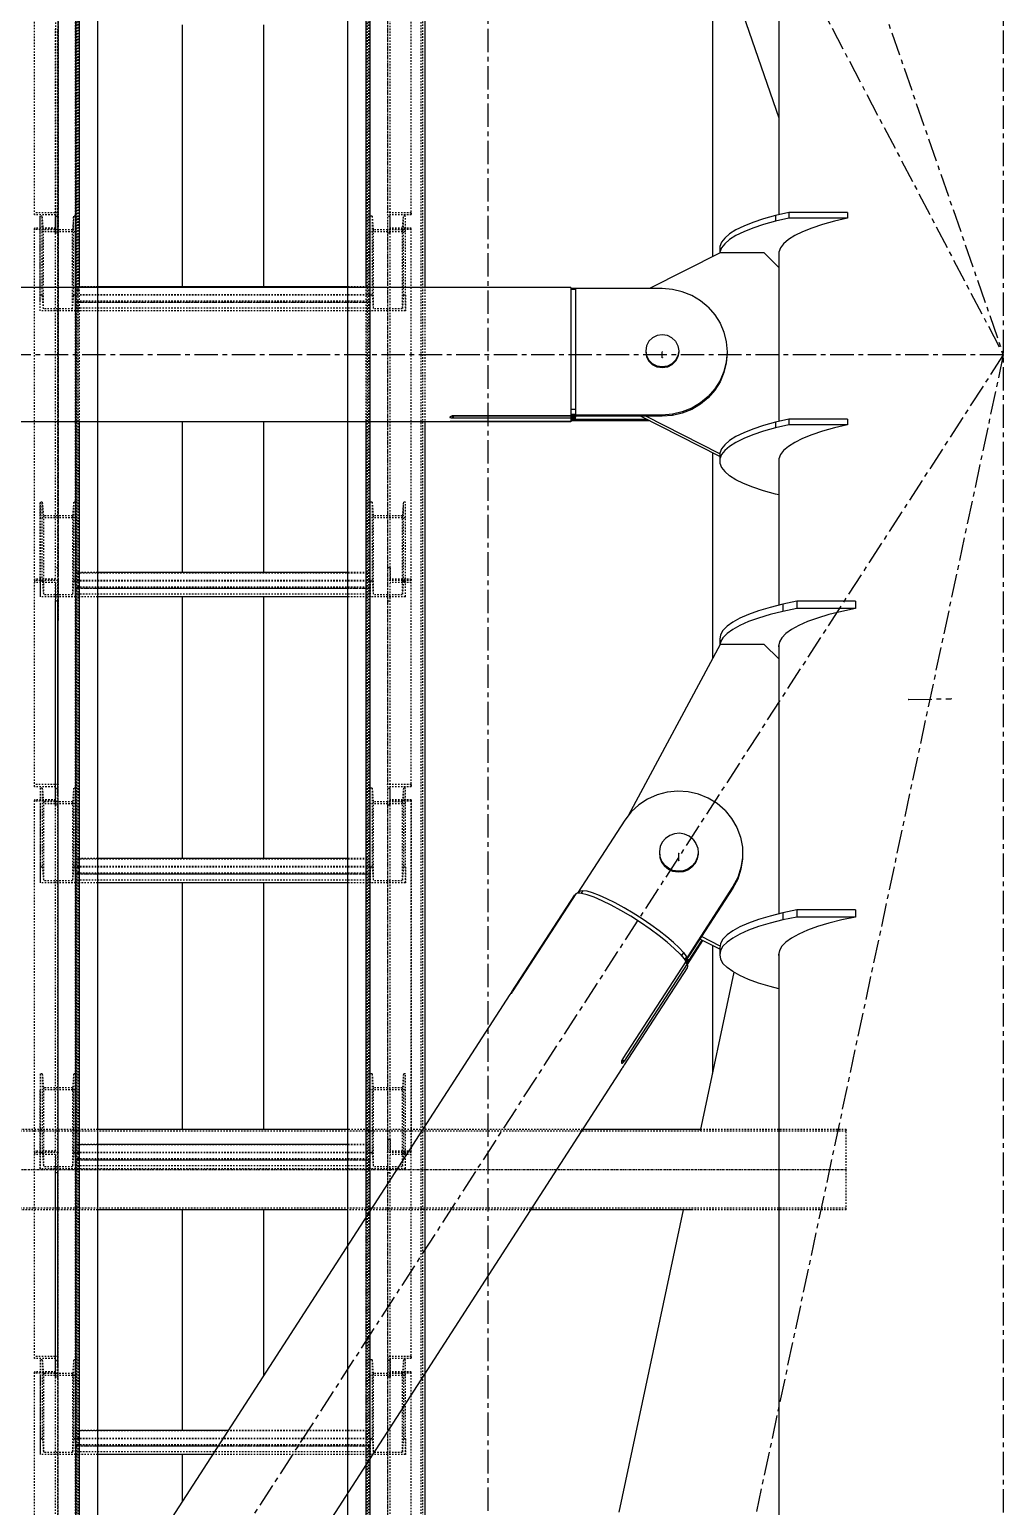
# Model space of a CAD drawing. Header units: millimetres. Extents: x 5143 to 30813, y 232 to 21408.
# Drawn here: x 12039 to 12370, y 18629 to 19131 of the extents above; entities that cross this region are included whole.
import ezdxf

# ---------------------------------------------------------------- set-up
doc = ezdxf.new("R2010")
doc.units = ezdxf.units.MM
doc.header["$LTSCALE"] = 0.25
for name, pattern in [('CENTER', [50.8, 31.75, -6.35, 6.35, -6.35]), ('XKITLINE00', [0]), ('XKITLINE02', [4, 2, -2]), ('XKITLINE03', [6, 3, -1, 1, -1])]:
    doc.linetypes.add(name, pattern=pattern)

msp = doc.modelspace()

# ---------------------------------------------------------------- linework, layer by layer
at = {"color": 8, "linetype": 'CENTER'}
for p, q in [((12195, 20197.81), (12195, 18543.85)), ((11840, 20030.97), (12370, 19020.27)), ((12195, 19525.62), (12370, 19020.27)), ((12370, 19282.77), (12370, 17654.86)), ((12370, 19020.27), (11840, 19020.28)), ((12370, 19020.27), (11840, 18200.27)), ((12370, 19020.27), (12195, 18200.27)), ((12254.2, 19019.27), (12254.2, 19021.28)), ((12337.79, 18903.23), (12352.31, 18903.51)), ((12259.8, 18848.55), (12259.8, 18851))]:
    msp.add_line(p, q, dxfattribs=at)
at = {"color": 1, "linetype": 'XKITLINE03'}
for p, q in [((12049.02, 19347.97), (12049.01, 17639.73)), ((12055.02, 19330.99), (12055.02, 17630.24)), ((12154.97, 17630.24), (12154.97, 19330.99)), ((12049.01, 19137.83), (12049.01, 19068.5)), ((12160.99, 19068.5), (12160.99, 19137.83)), ((12049.01, 19062.86), (12049.01, 18943.64)), ((12055.01, 19062.01), (12055.01, 19035.19)), ((12154.99, 19035.19), (12154.99, 19062.01)), ((12160.99, 18943.64), (12160.99, 19062.86)), ((12154.99, 19038.06), (12055.01, 19038.06)), ((12055.01, 18964.92), (12055.01, 18938.1)), ((12154.99, 18938.1), (12154.99, 18964.92)), ((12049.01, 18943.64), (12049.01, 18874.32)), ((12160.99, 18874.32), (12160.99, 18943.64)), ((12154.99, 18940.97), (12055.01, 18940.97)), ((12049.01, 18868.68), (12049.01, 18749.46)), ((12055.01, 18867.82), (12055.01, 18841.01)), ((12154.99, 18841.01), (12154.99, 18867.82)), ((12160.99, 18749.46), (12160.99, 18868.68)), ((12154.99, 18843.88), (12055.01, 18843.88)), ((12055.01, 18770.73), (12055.01, 18743.92)), ((12154.99, 18743.92), (12154.99, 18770.73)), ((12049.01, 18749.46), (12049.01, 18680.14)), ((12154.99, 18746.79), (12055.01, 18746.79)), ((12160.99, 18680.14), (12160.99, 18749.46)), ((11893.35, 18743.61), (12316.66, 18743.61)), ((12049.01, 18674.49), (12049.01, 18555.28)), ((12055.01, 18673.64), (12055.01, 18646.82)), ((12154.99, 18646.82), (12154.99, 18673.64)), ((12160.99, 18555.28), (12160.99, 18674.49)), ((12154.99, 18649.7), (12055.01, 18649.7))]:
    msp.add_line(p, q, dxfattribs=at)
at = {"color": 3, "linetype": 'XKITLINE02'}
for p, q in [((12054.93, 17642.74), (12054.93, 19342.25)), ((12055.46, 17641.93), (12055.47, 19341.44)), ((12154.54, 17641.93), (12154.54, 19341.44)), ((12155.07, 17642.74), (12155.07, 19342.25)), ((12172.31, 17642.74), (12172.31, 19342.25)), ((12172.84, 17641.93), (12172.84, 19341.44)), ((12055.02, 19042.12), (12055.02, 19335.78)), ((12055.87, 19042.12), (12055.87, 19335.45)), ((12062.52, 17630.44), (12062.52, 19335.78)), ((12147.47, 17630.24), (12147.47, 19335.78)), ((12154.12, 17630.57), (12154.12, 19335.45)), ((12154.97, 17630.24), (12154.97, 19335.78)), ((12041.01, 19067.8), (12041.01, 19137.83)), ((12048.21, 19137.13), (12048.21, 19067.8)), ((12049.01, 19137.83), (12049.01, 19068.5)), ((12160.99, 19068.5), (12160.99, 19137.83)), ((12161.79, 19061.53), (12161.79, 19137.13)), ((12168.99, 19067.8), (12168.99, 19137.83)), ((12048.21, 19061.53), (12048.21, 19130.86)), ((12049.01, 19061.53), (12049.01, 19130.86)), ((12049.01, 19068.5), (12041.01, 19068.5)), ((12048.21, 19067.8), (12041.01, 19067.8)), ((12043.69, 19067.35), (12043.01, 19067.35)), ((12043.01, 19062.01), (12043.01, 19067.35)), ((12043.01, 19038.5), (12043.01, 19067.35)), ((12044.07, 19062.69), (12043.69, 19067.35)), ((12043.69, 19040.53), (12043.69, 19067.35)), ((12048.21, 19067.8), (12048.21, 19062.69)), ((12049.01, 19067.18), (12048.21, 19067.18)), ((12048.21, 19067.18), (12048.21, 19063.29)), ((12048.21, 18944.07), (12048.21, 19067.18)), ((12049.01, 19068.5), (12049.01, 19062.69)), ((12049.01, 19067.18), (12049.01, 19062.86)), ((12049.01, 18943.64), (12049.01, 19067.18)), ((12054.33, 19067.35), (12053.95, 19062.69)), ((12055.01, 19067.35), (12054.33, 19067.35)), ((12054.33, 19040.53), (12054.33, 19067.35)), ((12055.01, 19067.35), (12055.01, 19062.01)), ((12055.01, 19038.5), (12055.01, 19067.35)), ((12154.99, 19035.19), (12154.99, 19067.35)), ((12155.67, 19067.35), (12154.99, 19067.35)), ((12155.67, 19067.35), (12155.67, 19040.53)), ((12155.67, 19067.35), (12156.05, 19062.69)), ((12160.99, 19061.53), (12160.99, 19068.5)), ((12168.99, 19068.5), (12160.99, 19068.5)), ((12160.99, 18943.64), (12160.99, 19067.18)), ((12161.79, 19067.18), (12160.99, 19067.18)), ((12168.99, 19067.8), (12161.79, 19067.8)), ((12161.79, 18944.07), (12161.79, 19067.18)), ((12165.93, 19062.69), (12166.31, 19067.35)), ((12166.31, 19040.53), (12166.31, 19067.35)), ((12166.99, 19067.35), (12166.31, 19067.35)), ((12166.99, 19035.19), (12166.99, 19067.35)), ((12168.99, 19068.5), (12168.99, 19067.8)), ((12048.21, 19063.29), (12041.01, 19063.29)), ((12041.01, 19063.29), (12041.01, 19062.86)), ((12041.01, 18943.64), (12041.01, 19063.29)), ((12049.01, 19062.86), (12041.01, 19062.86)), ((12055.01, 19062.01), (12043.01, 19062.01)), ((12043.01, 19035.19), (12043.01, 19062.01)), ((12053.95, 19062.69), (12044.07, 19062.69)), ((12044.07, 19035.87), (12044.07, 19062.69)), ((12053.95, 19035.87), (12053.95, 19062.69)), ((12055.01, 19035.19), (12055.01, 19062.01)), ((12166.99, 19062.01), (12154.99, 19062.01)), ((12156.05, 19062.69), (12156.05, 19035.87)), ((12165.93, 19062.69), (12156.05, 19062.69)), ((12168.99, 19062.86), (12160.99, 19062.86)), ((12168.99, 19063.29), (12161.79, 19063.29)), ((12165.93, 19062.69), (12165.93, 19035.87)), ((12168.99, 18943.64), (12168.99, 19063.29)), ((12049.01, 19061.53), (12048.21, 19061.53)), ((12161.79, 19061.53), (12160.99, 19061.53)), ((12055.01, 19035.19), (12055.01, 19043.4)), ((12062.52, 19043.4), (12055.01, 19043.4)), ((12154.99, 19043.24), (12055.01, 19043.24)), ((12055.02, 17630.24), (12055.02, 19043.1)), ((12055.87, 17630.57), (12055.87, 19043.1)), ((12056.31, 17641.93), (12056.31, 19043.1)), ((12062.52, 17635.03), (12062.52, 19043.1)), ((12154.99, 19043.4), (12147.47, 19043.4)), ((12147.47, 17634.82), (12147.47, 19043.1)), ((12153.69, 17672.9), (12153.69, 19043.1)), ((12154.99, 19035.19), (12154.99, 19043.4)), ((12173.69, 17641.93), (12173.69, 19043.1)), ((12043.69, 19040.53), (12043.01, 19040.53)), ((12044.07, 19035.87), (12043.69, 19040.53)), ((12053.95, 19035.87), (12054.33, 19040.53)), ((12055.01, 19040.53), (12054.33, 19040.53)), ((12154.99, 19040.69), (12055.01, 19040.69)), ((12154.99, 19040.53), (12055.01, 19040.53)), ((12154.99, 19038.49), (12055.01, 19038.49)), ((12154.99, 19038.06), (12055.01, 19038.06)), ((12155.67, 19040.53), (12154.99, 19040.53)), ((12155.67, 19040.53), (12156.05, 19035.87)), ((12166.31, 19040.53), (12165.93, 19035.87)), ((12166.99, 19040.53), (12166.31, 19040.53)), ((12166.99, 19040.53), (12166.99, 19035.19)), ((12055.01, 19035.19), (12043.01, 19035.19)), ((12053.95, 19035.87), (12044.07, 19035.87)), ((12154.99, 19036.12), (12055.01, 19036.12)), ((12154.99, 19035.19), (12055.01, 19035.19)), ((12166.99, 19035.19), (12154.99, 19035.19)), ((12165.93, 19035.87), (12156.05, 19035.87)), ((12043.69, 18970.26), (12043.01, 18970.26)), ((12043.01, 18970.26), (12043.01, 18964.92)), ((12043.01, 18943.44), (12043.01, 18970.26)), ((12043.69, 18970.26), (12044.07, 18965.59)), ((12043.69, 18943.44), (12043.69, 18970.26)), ((12054.33, 18970.26), (12053.95, 18965.59)), ((12055.01, 18970.26), (12054.33, 18970.26)), ((12054.33, 18970.26), (12054.33, 18943.44)), ((12055.01, 18970.26), (12055.01, 18964.92)), ((12055.01, 18970.26), (12055.01, 18943.44)), ((12154.99, 18938.1), (12154.99, 18970.26)), ((12155.67, 18970.26), (12154.99, 18970.26)), ((12155.67, 18970.26), (12155.67, 18943.44)), ((12155.67, 18970.26), (12156.05, 18965.59)), ((12166.31, 18970.26), (12165.93, 18965.59)), ((12166.31, 18943.44), (12166.31, 18970.26)), ((12166.99, 18970.26), (12166.31, 18970.26)), ((12166.99, 18938.1), (12166.99, 18970.26)), ((12055.01, 18964.92), (12043.01, 18964.92)), ((12043.01, 18964.92), (12043.01, 18938.1)), ((12053.95, 18965.59), (12044.07, 18965.59)), ((12044.07, 18965.59), (12044.07, 18938.78)), ((12053.95, 18965.59), (12053.95, 18938.78)), ((12055.01, 18964.92), (12055.01, 18938.1)), ((12166.99, 18964.92), (12154.99, 18964.92)), ((12156.05, 18965.59), (12156.05, 18938.78)), ((12165.93, 18965.59), (12156.05, 18965.59)), ((12165.93, 18965.59), (12165.93, 18938.78)), ((12049.01, 18947.96), (12048.21, 18947.96)), ((12161.79, 18947.96), (12160.99, 18947.96)), ((12161.79, 18947.96), (12161.79, 18944.07)), ((12166.99, 18938.1), (12166.99, 18947.01)), ((12048.21, 18944.07), (12041.01, 18944.07)), ((12049.01, 18943.64), (12041.01, 18943.64)), ((12041.01, 18943.64), (12041.01, 18942.95)), ((12049.01, 18943.64), (12041.01, 18943.64)), ((12041.01, 18873.62), (12041.01, 18943.64)), ((12048.21, 18942.95), (12041.01, 18942.95)), ((12043.69, 18943.44), (12043.01, 18943.44)), ((12043.01, 18943.44), (12043.01, 18938.1)), ((12043.69, 18943.44), (12044.07, 18938.78)), ((12048.21, 18942.95), (12048.21, 18936.67)), ((12048.21, 18870.84), (12048.21, 18942.95)), ((12049.01, 18943.64), (12049.01, 18936.67)), ((12049.01, 18870.84), (12049.01, 18943.64)), ((12054.33, 18943.44), (12053.95, 18938.78)), ((12055.01, 18943.44), (12054.33, 18943.44)), ((12055.01, 18938.1), (12055.01, 18946.31)), ((12062.52, 18946.31), (12055.01, 18946.31)), ((12154.99, 18946.15), (12055.01, 18946.15)), ((12154.99, 18943.6), (12055.01, 18943.6)), ((12154.99, 18943.44), (12055.01, 18943.44)), ((12055.01, 18943.44), (12055.01, 18938.1)), ((12154.99, 18941.4), (12055.01, 18941.4)), ((12154.99, 18946.31), (12147.47, 18946.31)), ((12154.99, 18938.1), (12154.99, 18946.31)), ((12154.99, 18943.44), (12154.99, 18938.1)), ((12155.67, 18943.44), (12154.99, 18943.44)), ((12155.67, 18943.44), (12156.05, 18938.78)), ((12168.99, 18943.64), (12160.99, 18943.64)), ((12160.99, 18867.35), (12160.99, 18943.64)), ((12168.99, 18943.64), (12160.99, 18943.64)), ((12168.99, 18944.07), (12161.79, 18944.07)), ((12161.79, 18867.35), (12161.79, 18942.95)), ((12168.99, 18942.95), (12161.79, 18942.95)), ((12166.31, 18943.44), (12165.93, 18938.78)), ((12166.99, 18943.44), (12166.31, 18943.44)), ((12168.99, 18944.07), (12168.99, 18943.64)), ((12168.99, 18873.62), (12168.99, 18943.64)), ((12055.01, 18938.1), (12043.01, 18938.1)), ((12053.95, 18938.78), (12044.07, 18938.78)), ((12049.01, 18936.67), (12048.21, 18936.67)), ((12048.21, 18867.35), (12048.21, 18936.67)), ((12049.01, 18867.35), (12049.01, 18936.67)), ((12062.52, 18940.97), (12055.01, 18940.97)), ((12154.99, 18939.03), (12055.01, 18939.03)), ((12062.52, 18938.1), (12055.01, 18938.1)), ((12154.99, 18940.97), (12147.47, 18940.97)), ((12154.99, 18938.1), (12147.47, 18938.1)), ((12166.99, 18938.1), (12154.99, 18938.1)), ((12165.93, 18938.78), (12156.05, 18938.78)), ((12161.79, 18936.67), (12160.99, 18936.67)), ((12049.01, 18874.32), (12041.01, 18874.32)), ((12048.21, 18873.62), (12041.01, 18873.62)), ((12043.69, 18873.16), (12043.01, 18873.16)), ((12043.01, 18873.16), (12043.01, 18867.82)), ((12043.01, 18873.16), (12043.01, 18846.35)), ((12043.69, 18873.16), (12044.07, 18868.5)), ((12043.69, 18873.16), (12043.69, 18846.35)), ((12049.01, 18872.99), (12048.21, 18872.99)), ((12048.21, 18872.99), (12048.21, 18869.11)), ((12048.21, 18749.89), (12048.21, 18872.99)), ((12049.01, 18872.99), (12049.01, 18868.68)), ((12049.01, 18749.46), (12049.01, 18872.99)), ((12054.33, 18873.16), (12053.95, 18868.5)), ((12055.01, 18873.16), (12054.33, 18873.16)), ((12054.33, 18873.16), (12054.33, 18846.35)), ((12055.01, 18873.16), (12055.01, 18867.82)), ((12055.01, 18873.16), (12055.01, 18846.35)), ((12154.99, 18841.01), (12154.99, 18873.16)), ((12155.67, 18873.16), (12154.99, 18873.16)), ((12155.67, 18873.16), (12155.67, 18846.35)), ((12155.67, 18873.16), (12156.05, 18868.5)), ((12160.99, 18867.35), (12160.99, 18874.32)), ((12168.99, 18874.32), (12160.99, 18874.32)), ((12160.99, 18749.46), (12160.99, 18872.99)), ((12161.79, 18872.99), (12160.99, 18872.99)), ((12161.79, 18867.35), (12161.79, 18873.62)), ((12168.99, 18873.62), (12161.79, 18873.62)), ((12161.79, 18749.89), (12161.79, 18872.99)), ((12166.31, 18873.16), (12165.93, 18868.5)), ((12166.31, 18873.16), (12166.31, 18846.35)), ((12166.99, 18873.16), (12166.31, 18873.16)), ((12166.99, 18841.01), (12166.99, 18873.16)), ((12168.99, 18874.32), (12168.99, 18873.62)), ((12048.21, 18869.11), (12041.01, 18869.11)), ((12041.01, 18869.11), (12041.01, 18868.68)), ((12041.01, 18749.46), (12041.01, 18869.11)), ((12049.01, 18868.68), (12041.01, 18868.68)), ((12055.01, 18867.82), (12043.01, 18867.82)), ((12043.01, 18867.82), (12043.01, 18841.01)), ((12053.95, 18868.5), (12044.07, 18868.5)), ((12044.07, 18868.5), (12044.07, 18841.69)), ((12049.01, 18867.35), (12048.21, 18867.35)), ((12053.95, 18868.5), (12053.95, 18841.69)), ((12055.01, 18867.82), (12055.01, 18841.01)), ((12166.99, 18867.82), (12154.99, 18867.82)), ((12156.05, 18868.5), (12156.05, 18841.69)), ((12165.93, 18868.5), (12156.05, 18868.5)), ((12168.99, 18868.68), (12160.99, 18868.68)), ((12161.79, 18867.35), (12160.99, 18867.35)), ((12168.99, 18869.11), (12161.79, 18869.11)), ((12165.93, 18868.5), (12165.93, 18841.69)), ((12168.99, 18749.46), (12168.99, 18869.11)), ((12168.99, 18869.11), (12168.99, 18749.89)), ((12043.69, 18846.35), (12043.01, 18846.35)), ((12043.01, 18846.35), (12043.01, 18841.01)), ((12043.69, 18846.35), (12044.07, 18841.69)), ((12054.33, 18846.35), (12053.95, 18841.69)), ((12055.01, 18846.35), (12054.33, 18846.35)), ((12055.01, 18841.01), (12055.01, 18849.22)), ((12062.52, 18849.22), (12055.01, 18849.22)), ((12154.99, 18849.06), (12055.01, 18849.06)), ((12154.99, 18846.51), (12055.01, 18846.51)), ((12154.99, 18846.35), (12055.01, 18846.35)), ((12055.01, 18846.35), (12055.01, 18841.01)), ((12154.99, 18849.22), (12147.47, 18849.22)), ((12154.99, 18841.01), (12154.99, 18849.22)), ((12154.99, 18846.35), (12154.99, 18841.01)), ((12155.67, 18846.35), (12154.99, 18846.35)), ((12155.67, 18846.35), (12156.05, 18841.69)), ((12166.31, 18846.35), (12165.93, 18841.69)), ((12166.99, 18846.35), (12166.31, 18846.35)), ((12166.99, 18846.35), (12166.99, 18841.01)), ((12053.95, 18841.69), (12044.07, 18841.69)), ((12154.99, 18844.31), (12055.01, 18844.31)), ((12062.52, 18843.88), (12055.01, 18843.88)), ((12154.99, 18841.94), (12055.01, 18841.94)), ((12154.99, 18843.88), (12147.47, 18843.88)), ((12165.93, 18841.69), (12156.05, 18841.69)), ((12055.01, 18841.01), (12043.01, 18841.01)), ((12062.52, 18841.01), (12055.01, 18841.01)), ((12154.99, 18841.01), (12147.47, 18841.01)), ((12166.99, 18841.01), (12154.99, 18841.01)), ((12043.69, 18776.07), (12043.01, 18776.07)), ((12043.01, 18776.07), (12043.01, 18770.73)), ((12043.01, 18776.07), (12043.01, 18749.26)), ((12043.69, 18776.07), (12044.07, 18771.41)), ((12043.69, 18776.07), (12043.69, 18749.26)), ((12054.33, 18776.07), (12053.95, 18771.41)), ((12055.01, 18776.07), (12054.33, 18776.07)), ((12054.33, 18776.07), (12054.33, 18749.26)), ((12055.01, 18776.07), (12055.01, 18770.73)), ((12055.01, 18776.07), (12055.01, 18749.26)), ((12154.99, 18746.79), (12154.99, 18776.07)), ((12155.67, 18776.07), (12154.99, 18776.07)), ((12155.67, 18776.07), (12155.67, 18749.26)), ((12155.67, 18776.07), (12156.05, 18771.41)), ((12166.31, 18776.07), (12165.93, 18771.41)), ((12166.31, 18776.07), (12166.31, 18749.26)), ((12166.99, 18776.07), (12166.31, 18776.07)), ((12166.99, 18748.22), (12166.99, 18776.07)), ((12053.95, 18771.41), (12044.07, 18771.41)), ((12044.07, 18771.41), (12044.07, 18744.6)), ((12053.95, 18771.41), (12053.95, 18744.6)), ((12156.05, 18771.41), (12156.05, 18744.6)), ((12165.93, 18771.41), (12156.05, 18771.41)), ((12165.93, 18771.41), (12165.93, 18744.6)), ((12055.01, 18770.73), (12043.01, 18770.73)), ((12043.01, 18743.92), (12043.01, 18770.73)), ((12055.01, 18743.92), (12055.01, 18770.73)), ((12166.99, 18770.73), (12154.99, 18770.73)), ((12316.66, 18756.66), (11893.35, 18756.66)), ((12062.52, 18757.26), (12036.31, 18757.26)), ((12227.16, 18757.26), (12147.47, 18757.26)), ((12173.69, 18674.52), (12173.69, 18758.59)), ((12316.66, 18757.26), (12267.14, 18757.26)), ((12316.66, 18729.96), (12316.66, 18757.26)), ((12316.66, 18757.26), (12316.66, 18756.91)), ((12049.01, 18753.78), (12048.21, 18753.78)), ((12055.01, 18743.92), (12055.01, 18752.13)), ((12062.52, 18752.13), (12055.01, 18752.13)), ((12154.99, 18751.97), (12055.01, 18751.97)), ((12154.99, 18752.13), (12147.47, 18752.13)), ((12154.99, 18743.92), (12154.99, 18752.13)), ((12160.99, 18753.78), (12160.99, 18749.46)), ((12161.79, 18753.78), (12160.99, 18753.78)), ((12161.79, 18753.78), (12161.79, 18749.89)), ((12048.21, 18749.89), (12041.01, 18749.89)), ((12041.01, 18749.46), (12041.01, 18748.76)), ((12049.01, 18749.46), (12041.01, 18749.46)), ((12041.01, 18679.44), (12041.01, 18749.46)), ((12049.01, 18749.46), (12041.01, 18749.46)), ((12048.21, 18748.76), (12041.01, 18748.76)), ((12043.69, 18749.26), (12043.01, 18749.26)), ((12043.01, 18749.26), (12043.01, 18743.92)), ((12043.69, 18749.26), (12044.07, 18744.6)), ((12048.21, 18748.76), (12048.21, 18742.49)), ((12048.21, 18676.65), (12048.21, 18748.76)), ((12049.01, 18749.46), (12049.01, 18742.49)), ((12049.01, 18676.65), (12049.01, 18749.46)), ((12054.33, 18749.26), (12053.95, 18744.6)), ((12055.01, 18749.26), (12054.33, 18749.26)), ((12154.99, 18749.42), (12055.01, 18749.42)), ((12154.99, 18749.26), (12055.01, 18749.26)), ((12055.01, 18749.26), (12055.01, 18743.92)), ((12154.99, 18747.21), (12055.01, 18747.21)), ((12062.52, 18746.79), (12055.01, 18746.79)), ((12154.99, 18746.79), (12147.47, 18746.79)), ((12154.99, 18743.92), (12154.99, 18749.26)), ((12155.67, 18749.26), (12154.99, 18749.26)), ((12155.67, 18749.26), (12156.05, 18744.6)), ((12160.99, 18673.17), (12160.99, 18749.46)), ((12168.99, 18749.46), (12160.99, 18749.46)), ((12168.99, 18749.46), (12160.99, 18749.46)), ((12168.99, 18749.89), (12161.79, 18749.89)), ((12161.79, 18673.17), (12161.79, 18748.76)), ((12168.99, 18748.76), (12161.79, 18748.76)), ((12166.31, 18749.26), (12165.93, 18744.6)), ((12166.99, 18749.26), (12166.31, 18749.26)), ((12166.99, 18743.92), (12166.99, 18749.26)), ((12168.99, 18679.44), (12168.99, 18749.46)), ((12055.01, 18743.92), (12043.01, 18743.92)), ((12053.95, 18744.6), (12044.07, 18744.6)), ((12049.01, 18742.49), (12048.21, 18742.49)), ((12048.21, 18673.17), (12048.21, 18742.49)), ((12049.01, 18673.17), (12049.01, 18742.49)), ((12154.99, 18744.85), (12055.01, 18744.85)), ((12154.99, 18743.92), (12055.01, 18743.92)), ((12166.99, 18743.92), (12154.99, 18743.92)), ((12165.93, 18744.6), (12156.05, 18744.6)), ((12161.79, 18742.49), (12160.99, 18742.49)), ((12316.66, 18730.56), (11893.35, 18730.56)), ((12062.52, 18729.96), (12036.31, 18729.96)), ((12209.52, 18729.96), (12147.47, 18729.96)), ((12153.69, 18643.58), (12153.69, 18727.65)), ((12316.66, 18729.96), (12264.15, 18729.96)), ((12147.47, 18633.95), (12147.47, 18718.02)), ((12049.01, 18680.14), (12041.01, 18680.14)), ((12048.21, 18679.44), (12041.01, 18679.44)), ((12043.69, 18678.98), (12043.01, 18678.98)), ((12043.01, 18678.98), (12043.01, 18673.64)), ((12043.01, 18678.98), (12043.01, 18652.16)), ((12043.69, 18678.98), (12044.07, 18674.32)), ((12043.69, 18678.98), (12043.69, 18652.16)), ((12049.01, 18678.81), (12048.21, 18678.81)), ((12048.21, 18678.81), (12048.21, 18674.93)), ((12048.21, 18555.71), (12048.21, 18678.81)), ((12049.01, 18678.81), (12049.01, 18674.49)), ((12049.01, 18555.28), (12049.01, 18678.81)), ((12054.33, 18678.98), (12053.95, 18674.32)), ((12055.01, 18678.98), (12054.33, 18678.98)), ((12054.33, 18678.98), (12054.33, 18652.16)), ((12055.01, 18678.98), (12055.01, 18673.64)), ((12055.01, 18678.98), (12055.01, 18652.16)), ((12154.99, 18646.82), (12154.99, 18678.98)), ((12155.67, 18678.98), (12154.99, 18678.98)), ((12155.67, 18678.98), (12155.67, 18652.16)), ((12155.67, 18678.98), (12156.05, 18674.32)), ((12160.99, 18680.14), (12160.99, 18673.17)), ((12168.99, 18680.14), (12160.99, 18680.14)), ((12160.99, 18555.28), (12160.99, 18678.81)), ((12161.79, 18678.81), (12160.99, 18678.81)), ((12161.79, 18679.44), (12161.79, 18673.17)), ((12168.99, 18679.44), (12161.79, 18679.44)), ((12161.79, 18555.71), (12161.79, 18678.81)), ((12166.31, 18678.98), (12165.93, 18674.32)), ((12166.31, 18678.98), (12166.31, 18652.16)), ((12166.99, 18678.98), (12166.31, 18678.98)), ((12166.99, 18646.82), (12166.99, 18678.98)), ((12168.99, 18680.14), (12168.99, 18679.44)), ((12048.21, 18674.93), (12041.01, 18674.93)), ((12041.01, 18674.93), (12041.01, 18674.49)), ((12041.01, 18555.28), (12041.01, 18674.93)), ((12049.01, 18674.49), (12041.01, 18674.49)), ((12055.01, 18673.64), (12043.01, 18673.64)), ((12043.01, 18673.64), (12043.01, 18646.82)), ((12053.95, 18674.32), (12044.07, 18674.32)), ((12044.07, 18674.32), (12044.07, 18647.5)), ((12049.01, 18673.17), (12048.21, 18673.17)), ((12053.95, 18674.32), (12053.95, 18647.5)), ((12055.01, 18673.64), (12055.01, 18646.82)), ((12166.99, 18673.64), (12154.99, 18673.64)), ((12156.05, 18674.32), (12156.05, 18647.5)), ((12165.93, 18674.32), (12156.05, 18674.32)), ((12168.99, 18674.49), (12160.99, 18674.49)), ((12161.79, 18673.17), (12160.99, 18673.17)), ((12168.99, 18674.93), (12161.79, 18674.93)), ((12165.93, 18674.32), (12165.93, 18647.5)), ((12168.99, 18555.28), (12168.99, 18674.93)), ((12043.69, 18652.16), (12043.01, 18652.16)), ((12043.01, 18652.16), (12043.01, 18646.82)), ((12043.69, 18652.16), (12044.07, 18647.5)), ((12054.33, 18652.16), (12053.95, 18647.5)), ((12055.01, 18652.16), (12054.33, 18652.16)), ((12055.01, 18646.82), (12055.01, 18655.04)), ((12062.52, 18655.04), (12055.01, 18655.04)), ((12154.99, 18654.87), (12055.01, 18654.87)), ((12154.99, 18652.33), (12055.01, 18652.33)), ((12154.99, 18652.16), (12055.01, 18652.16)), ((12055.01, 18652.16), (12055.01, 18646.82)), ((12154.99, 18655.04), (12106.76, 18655.04)), ((12154.99, 18646.82), (12154.99, 18655.04)), ((12154.99, 18652.16), (12154.99, 18646.82)), ((12155.67, 18652.16), (12154.99, 18652.16)), ((12155.67, 18652.16), (12156.05, 18647.5)), ((12166.31, 18652.16), (12165.93, 18647.5)), ((12166.99, 18652.16), (12166.31, 18652.16)), ((12166.99, 18652.16), (12166.99, 18646.82)), ((12055.01, 18646.82), (12043.01, 18646.82)), ((12053.95, 18647.5), (12044.07, 18647.5)), ((12154.99, 18650.12), (12055.01, 18650.12)), ((12062.52, 18649.7), (12055.01, 18649.7)), ((12154.99, 18647.76), (12055.01, 18647.76)), ((12062.52, 18646.82), (12055.01, 18646.82)), ((12154.99, 18646.82), (12101.45, 18646.82)), ((12154.99, 18649.7), (12103.31, 18649.7)), ((12166.99, 18646.82), (12154.99, 18646.82)), ((12165.93, 18647.5), (12156.05, 18647.5))]:
    msp.add_line(p, q, dxfattribs=at)
at = {"color": 7, "linetype": 'XKITLINE00'}
for p, q in [((12056.31, 19043.1), (12056.32, 19342.36)), ((12153.69, 19043.1), (12153.69, 19342.36)), ((12173.69, 19043.1), (12173.69, 19342.36)), ((12062.52, 19043.1), (12062.52, 19333.42)), ((12147.47, 19043.1), (12147.47, 19333.42)), ((12147.47, 19043.4), (12062.52, 19043.4)), ((12056.31, 18576.99), (12056.31, 18997.46)), ((12062.52, 18586.6), (12062.52, 18997.46)), ((12147.47, 18718.02), (12147.47, 18997.46)), ((12153.69, 18727.65), (12153.69, 18997.46)), ((12173.69, 18758.59), (12173.69, 18997.46)), ((12147.47, 18946.31), (12062.52, 18946.31)), ((12147.47, 18940.97), (12062.52, 18940.97)), ((12147.47, 18938.1), (12062.52, 18938.1)), ((12147.47, 18849.22), (12062.52, 18849.22)), ((12147.47, 18843.88), (12062.52, 18843.88)), ((12147.47, 18841.01), (12062.52, 18841.01)), ((12147.47, 18757.26), (12062.52, 18757.26)), ((12267.14, 18757.26), (12227.16, 18757.26)), ((12147.47, 18752.13), (12062.52, 18752.13)), ((12147.47, 18746.79), (12062.52, 18746.79)), ((12147.47, 18729.96), (12062.52, 18729.96)), ((12264.15, 18729.96), (12209.52, 18729.96)), ((12173.69, 18223.1), (12173.69, 18674.52)), ((12106.76, 18655.04), (12062.52, 18655.04)), ((12103.31, 18649.7), (12062.52, 18649.7)), ((12101.45, 18646.82), (12062.52, 18646.82)), ((12153.69, 18223.1), (12153.69, 18643.58)), ((12147.47, 18223.1), (12147.47, 18633.95))]:
    msp.add_line(p, q, dxfattribs=at)
at = {"color": 8, "linetype": 'XKITLINE00'}
for p, q in [((12271.2, 19164.66), (12271.2, 19053.52)), ((12293.8, 19159.32), (12293.8, 19067.84)), ((12274.85, 19155.48), (12293.8, 19100.76)), ((12091.2, 19132.28), (12091.2, 19043.4)), ((12118.8, 19132.28), (12118.8, 19043.4)), ((12292.65, 19067.57), (12288.6, 19066.45)), ((12297.12, 19068.61), (12292.65, 19067.57)), ((12292.65, 19067.57), (12292.65, 19065.62)), ((12297.12, 19068.61), (12297.12, 19066.66)), ((12317.12, 19068.61), (12297.12, 19068.61)), ((12317.12, 19068.61), (12317.12, 19066.66)), ((12279.18, 19062.68), (12277.03, 19061.32)), ((12281.84, 19063.99), (12279.18, 19062.68)), ((12281.84, 19062.04), (12279.18, 19060.73)), ((12284.98, 19065.25), (12281.84, 19063.99)), ((12284.98, 19063.3), (12281.84, 19062.04)), ((12288.6, 19066.45), (12284.98, 19065.25)), ((12288.6, 19064.5), (12284.98, 19063.3)), ((12292.65, 19065.62), (12288.6, 19064.5)), ((12297.12, 19066.66), (12292.65, 19065.62)), ((12317.12, 19066.66), (12297.12, 19066.66)), ((12301.84, 19062.04), (12299.18, 19060.73)), ((12304.98, 19063.3), (12301.84, 19062.04)), ((12308.6, 19064.5), (12304.98, 19063.3)), ((12312.65, 19065.62), (12308.6, 19064.5)), ((12317.12, 19066.66), (12312.65, 19065.62)), ((12274.31, 19058.5), (12273.76, 19057.06)), ((12273.76, 19057.06), (12273.76, 19055.11)), ((12275.4, 19059.92), (12274.31, 19058.5)), ((12275.4, 19057.97), (12274.31, 19056.55)), ((12277.03, 19061.32), (12275.4, 19059.92)), ((12277.03, 19059.37), (12275.4, 19057.97)), ((12279.18, 19060.73), (12277.03, 19059.37)), ((12295.4, 19057.97), (12294.31, 19056.55)), ((12297.03, 19059.37), (12295.4, 19057.97)), ((12299.18, 19060.73), (12297.03, 19059.37)), ((12273.8, 19054.84), (12249.91, 19042.73)), ((12274.31, 19056.55), (12273.76, 19055.11)), ((12273.76, 19055.11), (12273.76, 19054.82)), ((12288.8, 19054.84), (12273.8, 19054.84)), ((12293.8, 19049.97), (12288.8, 19054.84)), ((12294.31, 19056.55), (12293.76, 19055.11)), ((12293.76, 19055.11), (12293.76, 19053.67)), ((12293.76, 19053.67), (12293.8, 19053.59)), ((12293.8, 19055.2), (12293.8, 19049.97)), ((12293.8, 19049.97), (12293.8, 18997.65)), ((12182.19, 19043.1), (12027.8, 19043.1)), ((12182.36, 19043.09), (12182.19, 19043.1)), ((12182.6, 19043.08), (12182.36, 19043.09)), ((12182.89, 19043.08), (12182.6, 19043.08)), ((12183.2, 19043.07), (12182.89, 19043.08)), ((12223.2, 19043.07), (12183.2, 19043.07)), ((12223.2, 19043.07), (12223.2, 19042.95)), ((12223.2, 19042.95), (12223.2, 19042.12)), ((12254.2, 19042.73), (12223.2, 19042.73)), ((12224.7, 19042.62), (12223.2, 19042.62)), ((12224.7, 19042.4), (12223.2, 19042.4)), ((12223.2, 19042.12), (12223.2, 19040.62)), ((12224.7, 19042.62), (12224.7, 19042.4)), ((12224.7, 19042.4), (12224.7, 19041.61)), ((12257.64, 19042.46), (12254.2, 19042.73)), ((12260.99, 19041.68), (12257.64, 19042.46)), ((12264.18, 19040.39), (12260.99, 19041.68)), ((12223.2, 19040.62), (12223.2, 19038.5)), ((12223.2, 19038.5), (12223.2, 19035.83)), ((12224.7, 19041.61), (12224.7, 19040.27)), ((12224.7, 19040.27), (12224.7, 19038.41)), ((12224.7, 19038.41), (12224.7, 19036.1)), ((12267.13, 19038.63), (12264.18, 19040.39)), ((12269.75, 19036.44), (12267.13, 19038.63)), ((12223.2, 19035.83), (12223.2, 19032.68)), ((12223.2, 19032.68), (12223.2, 19029.16)), ((12224.7, 19036.1), (12224.7, 19033.37)), ((12224.7, 19033.37), (12224.7, 19030.31)), ((12269.75, 19036.44), (12271.99, 19033.89)), ((12271.99, 19033.89), (12273.8, 19031.02)), ((12223.2, 19029.16), (12223.2, 19025.37)), ((12224.7, 19030.31), (12224.7, 19026.99)), ((12224.7, 19026.99), (12224.7, 19023.5)), ((12252.47, 19026.83), (12250.9, 19026.05)), ((12254.2, 19027.1), (12252.47, 19026.83)), ((12255.93, 19026.83), (12254.2, 19027.1)), ((12257.49, 19026.05), (12255.93, 19026.83)), ((12273.8, 19031.02), (12275.12, 19027.91)), ((12275.12, 19027.91), (12275.92, 19024.63)), ((12223.2, 19025.37), (12223.2, 19021.43)), ((12224.7, 19023.5), (12224.7, 19019.93)), ((12248.87, 19023.32), (12248.6, 19021.64)), ((12248.6, 19021.64), (12248.87, 19019.95)), ((12248.6, 19021.64), (12248.6, 19021.46)), ((12249.67, 19024.85), (12248.87, 19023.32)), ((12250.9, 19026.05), (12249.67, 19024.85)), ((12258.73, 19024.85), (12257.49, 19026.05)), ((12258.73, 19024.85), (12259.52, 19023.32)), ((12259.52, 19023.32), (12259.8, 19021.64)), ((12259.8, 19021.64), (12259.52, 19019.95)), ((12259.8, 19021.64), (12259.8, 19021.46)), ((12275.92, 19024.63), (12276.2, 19021.28)), ((12223.2, 19021.43), (12223.2, 19017.45)), ((12223.2, 19017.45), (12223.2, 19013.55)), ((12224.7, 19019.93), (12224.7, 19016.36)), ((12248.6, 19021.46), (12248.87, 19019.77)), ((12248.6, 19021.46), (12248.6, 19021.28)), ((12248.6, 19021.46), (12248.87, 19019.77)), ((12248.6, 19021.28), (12248.87, 19019.59)), ((12248.87, 19019.95), (12249.67, 19018.43)), ((12248.87, 19019.77), (12249.67, 19018.25)), ((12248.87, 19019.77), (12249.67, 19018.25)), ((12248.87, 19019.59), (12249.67, 19018.07)), ((12250.9, 19017.22), (12249.67, 19018.43)), ((12250.9, 19017.04), (12249.67, 19018.25)), ((12250.9, 19017.04), (12249.67, 19018.25)), ((12250.9, 19016.86), (12249.67, 19018.07)), ((12252.47, 19016.45), (12250.9, 19017.22)), ((12252.47, 19016.27), (12250.9, 19017.04)), ((12252.47, 19016.27), (12250.9, 19017.04)), ((12252.47, 19016.09), (12250.9, 19016.86)), ((12257.49, 19017.22), (12255.93, 19016.45)), ((12257.49, 19017.04), (12255.93, 19016.27)), ((12257.49, 19017.04), (12255.93, 19016.27)), ((12257.49, 19016.86), (12255.93, 19016.09)), ((12258.73, 19018.43), (12257.49, 19017.22)), ((12258.73, 19018.25), (12257.49, 19017.04)), ((12258.73, 19018.25), (12257.49, 19017.04)), ((12258.73, 19018.07), (12257.49, 19016.86)), ((12259.52, 19019.95), (12258.73, 19018.43)), ((12259.52, 19019.77), (12258.73, 19018.25)), ((12259.52, 19019.77), (12258.73, 19018.25)), ((12259.52, 19019.59), (12258.73, 19018.07)), ((12259.8, 19021.46), (12259.52, 19019.77)), ((12259.8, 19021.46), (12259.52, 19019.77)), ((12259.8, 19021.28), (12259.52, 19019.59)), ((12259.8, 19021.46), (12259.8, 19021.28)), ((12275.92, 19017.92), (12275.12, 19014.65)), ((12275.92, 19017.48), (12275.12, 19014.21)), ((12276.2, 19021.28), (12275.92, 19017.92)), ((12276.2, 19020.83), (12275.92, 19017.48)), ((12276.2, 19021.28), (12276.2, 19020.83)), ((12223.2, 19013.55), (12223.2, 19009.86)), ((12224.7, 19016.36), (12224.7, 19012.9)), ((12224.7, 19012.9), (12224.7, 19009.62)), ((12254.2, 19016.18), (12252.47, 19016.45)), ((12254.2, 19016), (12252.47, 19016.27)), ((12254.2, 19016), (12252.47, 19016.27)), ((12254.2, 19015.82), (12252.47, 19016.09)), ((12255.93, 19016.45), (12254.2, 19016.18)), ((12255.93, 19016.27), (12254.2, 19016)), ((12255.93, 19016.27), (12254.2, 19016)), ((12254.2, 19016.18), (12254.2, 19016)), ((12255.93, 19016.09), (12254.2, 19015.82)), ((12254.2, 19016), (12254.2, 19015.82)), ((12273.8, 19011.54), (12271.99, 19008.67)), ((12275.12, 19014.65), (12273.8, 19011.54)), ((12275.12, 19014.21), (12273.8, 19011.1)), ((12223.2, 19009.86), (12223.2, 19006.49)), ((12224.7, 19009.62), (12224.7, 19006.62)), ((12224.7, 19006.62), (12224.7, 19003.97)), ((12271.99, 19008.67), (12269.75, 19006.12)), ((12271.99, 19008.23), (12269.75, 19005.67)), ((12273.8, 19011.1), (12271.99, 19008.23)), ((12223.2, 19006.49), (12223.2, 19003.54)), ((12223.2, 19003.54), (12223.2, 19001.09)), ((12224.7, 19001.74), (12223.2, 19001.74)), ((12224.7, 19003.97), (12224.7, 19001.74)), ((12224.7, 19001.74), (12224.7, 18999.98)), ((12264.18, 19002.17), (12260.99, 19000.88)), ((12264.18, 19001.73), (12260.99, 19000.44)), ((12267.13, 19003.93), (12264.18, 19002.17)), ((12267.13, 19003.48), (12264.18, 19001.73)), ((12269.75, 19006.12), (12267.13, 19003.93)), ((12269.75, 19005.67), (12267.13, 19003.48)), ((12182.19, 18997.46), (12027.8, 18997.46)), ((12091.2, 18997.46), (12091.2, 18946.31)), ((12118.8, 18997.46), (12118.8, 18946.31)), ((12182.19, 18999.23), (12182.11, 18999.13)), ((12182.11, 18999.13), (12182.11, 18999.03)), ((12182.11, 18999.03), (12182.19, 18998.94)), ((12182.19, 18997.58), (12182.11, 18997.54)), ((12182.11, 18997.54), (12182.11, 18997.5)), ((12182.19, 18997.46), (12182.11, 18997.5)), ((12182.36, 18999.35), (12182.19, 18999.23)), ((12182.36, 18998.86), (12182.19, 18998.94)), ((12182.36, 18997.62), (12182.19, 18997.58)), ((12182.36, 18997.47), (12182.19, 18997.46)), ((12182.6, 18999.45), (12182.36, 18999.35)), ((12182.6, 18998.8), (12182.36, 18998.86)), ((12182.6, 18997.65), (12182.36, 18997.62)), ((12182.6, 18997.47), (12182.36, 18997.47)), ((12182.89, 18999.51), (12182.6, 18999.45)), ((12182.89, 18998.76), (12182.6, 18998.8)), ((12182.89, 18997.67), (12182.6, 18997.65)), ((12182.89, 18997.48), (12182.6, 18997.47)), ((12183.2, 18999.53), (12182.89, 18999.51)), ((12182.89, 18999.51), (12182.89, 18998.76)), ((12183.2, 18998.74), (12182.89, 18998.76)), ((12182.89, 18997.67), (12182.89, 18997.48)), ((12183.2, 18997.67), (12182.89, 18997.67)), ((12183.2, 18997.48), (12182.89, 18997.48)), ((12183.2, 18999.53), (12183.2, 18999.39)), ((12223.2, 18999.53), (12183.2, 18999.53)), ((12254.2, 18999.39), (12183.2, 18999.39)), ((12183.2, 18999.39), (12183.2, 18998.74)), ((12223.2, 18998.74), (12183.2, 18998.74)), ((12183.2, 18997.67), (12183.2, 18997.48)), ((12223.2, 18997.67), (12183.2, 18997.67)), ((12223.2, 18997.48), (12183.2, 18997.48)), ((12223.2, 19001.09), (12223.2, 18999.53)), ((12224.7, 18999.98), (12223.2, 18999.98)), ((12254.2, 18999.83), (12223.2, 18999.83)), ((12223.2, 18999.39), (12223.2, 18999.15)), ((12223.2, 18999.39), (12223.2, 18998.74)), ((12224.7, 18999.15), (12223.2, 18999.15)), ((12224.7, 18998.79), (12223.2, 18998.79)), ((12223.2, 18998.74), (12223.2, 18998)), ((12224.7, 18998.25), (12223.2, 18998.25)), ((12224.7, 18998.08), (12223.2, 18998.08)), ((12223.2, 18998), (12223.2, 18997.67)), ((12249.91, 18997.83), (12223.2, 18997.83)), ((12223.2, 18997.67), (12223.2, 18997.48)), ((12224.7, 18999.39), (12224.7, 18999.15)), ((12224.7, 18998.49), (12224.7, 18999.15)), ((12224.7, 18998.49), (12224.7, 18998.25)), ((12249.03, 18998.27), (12224.7, 18998.27)), ((12224.7, 18998.25), (12224.7, 18998.08)), ((12273.76, 18985.73), (12246.83, 18999.39)), ((12273.76, 18986.62), (12248.59, 18999.39)), ((12257.64, 19000.1), (12254.2, 18999.83)), ((12254.2, 18999.83), (12254.2, 18999.39)), ((12257.64, 18999.65), (12254.2, 18999.39)), ((12260.99, 19000.88), (12257.64, 19000.1)), ((12260.99, 19000.44), (12257.64, 18999.65)), ((12257.64, 19000.1), (12257.64, 18999.65)), ((12292.65, 18997.39), (12288.6, 18996.26)), ((12297.12, 18998.43), (12292.65, 18997.39)), ((12292.65, 18997.39), (12292.65, 18995.44)), ((12297.12, 18996.48), (12292.65, 18995.44)), ((12317.12, 18998.43), (12297.12, 18998.43)), ((12297.12, 18998.43), (12297.12, 18996.48)), ((12317.12, 18996.48), (12297.12, 18996.48)), ((12317.12, 18996.48), (12312.65, 18995.44)), ((12317.12, 18998.43), (12317.12, 18996.48)), ((12279.18, 18992.49), (12277.03, 18991.13)), ((12281.84, 18993.81), (12279.18, 18992.49)), ((12281.84, 18991.86), (12279.18, 18990.54)), ((12284.98, 18995.07), (12281.84, 18993.81)), ((12284.98, 18993.12), (12281.84, 18991.86)), ((12288.6, 18996.26), (12284.98, 18995.07)), ((12288.6, 18994.31), (12284.98, 18993.12)), ((12292.65, 18995.44), (12288.6, 18994.31)), ((12301.84, 18991.86), (12299.18, 18990.54)), ((12304.98, 18993.12), (12301.84, 18991.86)), ((12308.6, 18994.31), (12304.98, 18993.12)), ((12312.65, 18995.44), (12308.6, 18994.31)), ((12271.2, 18987.03), (12271.2, 18917.04)), ((12274.31, 18988.32), (12273.76, 18986.88)), ((12273.76, 18986.88), (12273.76, 18984.93)), ((12275.4, 18989.74), (12274.31, 18988.32)), ((12275.4, 18987.79), (12274.31, 18986.37)), ((12277.03, 18991.13), (12275.4, 18989.74)), ((12277.03, 18989.18), (12275.4, 18987.79)), ((12279.18, 18990.54), (12277.03, 18989.18)), ((12295.4, 18987.79), (12294.31, 18986.37)), ((12297.03, 18989.18), (12295.4, 18987.79)), ((12299.18, 18990.54), (12297.03, 18989.18)), ((12274.31, 18986.37), (12273.76, 18984.93)), ((12273.76, 18984.93), (12273.76, 18983.49)), ((12273.76, 18983.49), (12274.31, 18982.05)), ((12274.31, 18982.05), (12275.4, 18980.63)), ((12294.31, 18986.37), (12293.76, 18984.93)), ((12293.76, 18984.93), (12293.76, 18983.49)), ((12293.76, 18983.49), (12293.8, 18983.4)), ((12293.8, 18985.01), (12293.8, 18935.26)), ((12277.03, 18979.23), (12275.4, 18980.63)), ((12279.17, 18977.87), (12277.03, 18979.23)), ((12281.83, 18976.56), (12279.17, 18977.87)), ((12284.98, 18975.3), (12281.83, 18976.56)), ((12288.59, 18974.1), (12284.98, 18975.3)), ((12292.65, 18972.98), (12288.59, 18974.1)), ((12293.8, 18972.71), (12292.65, 18972.98)), ((12091.2, 18938.1), (12091.2, 18849.22)), ((12118.8, 18938.1), (12118.8, 18849.22)), ((12299.84, 18936.59), (12295.12, 18935.59)), ((12319.84, 18936.59), (12299.84, 18936.59)), ((12299.84, 18936.59), (12299.84, 18934.15)), ((12319.84, 18936.59), (12319.84, 18934.15)), ((12283.48, 18932.11), (12280.54, 18930.81)), ((12286.91, 18933.34), (12283.48, 18932.11)), ((12290.8, 18934.5), (12286.91, 18933.34)), ((12290.8, 18932.07), (12286.91, 18930.9)), ((12295.12, 18935.59), (12290.8, 18934.5)), ((12295.12, 18933.15), (12290.8, 18932.07)), ((12295.12, 18935.59), (12295.12, 18933.15)), ((12299.84, 18934.15), (12295.12, 18933.15)), ((12319.84, 18934.15), (12299.84, 18934.15)), ((12310.8, 18932.07), (12306.91, 18930.9)), ((12315.12, 18933.15), (12310.8, 18932.07)), ((12319.84, 18934.15), (12315.12, 18933.15)), ((12274.8, 18926.66), (12273.97, 18925.21)), ((12276.18, 18928.08), (12274.8, 18926.66)), ((12278.1, 18929.46), (12276.18, 18928.08)), ((12278.1, 18927.03), (12276.18, 18925.64)), ((12280.54, 18930.81), (12278.1, 18929.46)), ((12280.54, 18928.37), (12278.1, 18927.03)), ((12283.48, 18929.67), (12280.54, 18928.37)), ((12286.91, 18930.9), (12283.48, 18929.67)), ((12298.1, 18927.03), (12296.18, 18925.64)), ((12300.54, 18928.37), (12298.1, 18927.03)), ((12303.48, 18929.67), (12300.54, 18928.37)), ((12306.91, 18930.9), (12303.48, 18929.67)), ((12273.8, 18921.88), (12242.72, 18863.95)), ((12273.97, 18925.21), (12273.7, 18923.76)), ((12273.7, 18923.76), (12273.7, 18921.7)), ((12273.97, 18922.78), (12273.8, 18921.88)), ((12288.8, 18921.88), (12273.8, 18921.88)), ((12274.8, 18924.22), (12273.97, 18922.78)), ((12276.18, 18925.64), (12274.8, 18924.22)), ((12293.8, 18917.01), (12288.8, 18921.88)), ((12293.97, 18922.78), (12293.7, 18921.33)), ((12293.7, 18921.33), (12293.8, 18920.8)), ((12293.8, 18921.85), (12293.8, 18917.01)), ((12294.8, 18924.22), (12293.97, 18922.78)), ((12296.18, 18925.64), (12294.8, 18924.22)), ((12293.8, 18917.01), (12293.8, 18830.47)), ((12255.87, 18871.81), (12252.41, 18870.89)), ((12259.44, 18872.15), (12255.87, 18871.81)), ((12263.01, 18871.92), (12259.44, 18872.15)), ((12266.5, 18871.12), (12263.01, 18871.92)), ((12269.81, 18869.77), (12266.5, 18871.12)), ((12246.19, 18867.48), (12243.59, 18865.07)), ((12249.15, 18869.44), (12246.19, 18867.48)), ((12252.41, 18870.89), (12249.15, 18869.44)), ((12272.84, 18867.91), (12269.81, 18869.77)), ((12275.52, 18865.59), (12272.84, 18867.91)), ((12241.44, 18862.28), (12225.38, 18837.44)), ((12243.59, 18865.07), (12241.44, 18862.28)), ((12275.52, 18865.59), (12277.76, 18862.86)), ((12277.76, 18862.86), (12279.52, 18859.82)), ((12255.31, 18856.08), (12254.21, 18854.79)), ((12256.72, 18857.05), (12255.31, 18856.08)), ((12258.33, 18857.63), (12256.72, 18857.05)), ((12260.05, 18857.79), (12258.33, 18857.63)), ((12261.75, 18857.51), (12260.05, 18857.79)), ((12263.31, 18856.8), (12261.75, 18857.51)), ((12264.64, 18855.73), (12263.31, 18856.8)), ((12279.52, 18859.82), (12280.74, 18856.53)), ((12280.74, 18856.53), (12281.39, 18853.1)), ((12253.49, 18853.26), (12253.2, 18851.61)), ((12253.2, 18851.61), (12253.36, 18849.94)), ((12253.2, 18851.43), (12253.36, 18849.76)), ((12253.2, 18851.43), (12253.36, 18849.76)), ((12253.2, 18851.25), (12253.36, 18849.58)), ((12254.21, 18854.79), (12253.49, 18853.26)), ((12264.64, 18855.73), (12265.63, 18854.36)), ((12265.63, 18854.36), (12266.23, 18852.78)), ((12266.39, 18851.11), (12266.1, 18849.46)), ((12266.23, 18852.78), (12266.39, 18851.11)), ((12266.39, 18851.11), (12266.39, 18850.93)), ((12281.39, 18853.1), (12281.45, 18849.6)), ((12253.36, 18849.94), (12253.96, 18848.36)), ((12253.36, 18849.76), (12253.96, 18848.18)), ((12253.36, 18849.76), (12253.96, 18848.18)), ((12253.36, 18849.58), (12253.96, 18848)), ((12253.96, 18848.36), (12254.95, 18846.99)), ((12253.96, 18848.18), (12254.95, 18846.81)), ((12253.96, 18848.18), (12254.95, 18846.81)), ((12253.96, 18848), (12254.95, 18846.63)), ((12256.28, 18845.92), (12254.95, 18846.99)), ((12256.28, 18845.74), (12254.95, 18846.81)), ((12256.28, 18845.74), (12254.95, 18846.81)), ((12256.28, 18845.56), (12254.95, 18846.63)), ((12264.28, 18846.64), (12262.87, 18845.67)), ((12264.28, 18846.46), (12262.87, 18845.49)), ((12264.28, 18846.46), (12262.87, 18845.49)), ((12264.28, 18846.28), (12262.87, 18845.31)), ((12265.38, 18847.93), (12264.28, 18846.64)), ((12265.38, 18847.75), (12264.28, 18846.46)), ((12265.38, 18847.75), (12264.28, 18846.46)), ((12265.38, 18847.57), (12264.28, 18846.28)), ((12266.1, 18849.46), (12265.38, 18847.93)), ((12266.1, 18849.28), (12265.38, 18847.75)), ((12266.1, 18849.28), (12265.38, 18847.75)), ((12266.1, 18849.1), (12265.38, 18847.57)), ((12265.38, 18847.93), (12265.38, 18847.75)), ((12265.38, 18847.75), (12265.38, 18847.57)), ((12266.39, 18850.93), (12266.1, 18849.28)), ((12266.39, 18850.93), (12266.1, 18849.28)), ((12266.39, 18850.76), (12266.1, 18849.1)), ((12266.39, 18850.93), (12266.39, 18850.76)), ((12280.92, 18846.15), (12279.81, 18842.83)), ((12281.45, 18849.6), (12280.92, 18846.15)), ((12281.45, 18849.05), (12280.92, 18845.59)), ((12281.45, 18849.6), (12281.45, 18849.05)), ((12257.84, 18845.22), (12256.28, 18845.92)), ((12256.28, 18845.92), (12256.28, 18845.74)), ((12256.28, 18845.74), (12256.28, 18845.56)), ((12257.84, 18845.04), (12256.28, 18845.74)), ((12257.84, 18845.04), (12256.28, 18845.74)), ((12257.84, 18844.86), (12256.28, 18845.56)), ((12259.54, 18844.93), (12257.84, 18845.22)), ((12259.54, 18844.75), (12257.84, 18845.04)), ((12259.54, 18844.75), (12257.84, 18845.04)), ((12259.54, 18844.57), (12257.84, 18844.86)), ((12261.26, 18845.09), (12259.54, 18844.93)), ((12261.26, 18844.91), (12259.54, 18844.75)), ((12261.26, 18844.91), (12259.54, 18844.75)), ((12261.26, 18844.73), (12259.54, 18844.57)), ((12262.87, 18845.67), (12261.26, 18845.09)), ((12262.87, 18845.49), (12261.26, 18844.91)), ((12262.87, 18845.49), (12261.26, 18844.91)), ((12262.87, 18845.31), (12261.26, 18844.73)), ((12279.81, 18842.83), (12278.16, 18839.73)), ((12279.81, 18842.27), (12278.16, 18839.17)), ((12280.92, 18845.59), (12279.81, 18842.27)), ((12279.81, 18842.83), (12279.81, 18842.27)), ((12091.2, 18841.01), (12091.2, 18757.26)), ((12118.8, 18841.01), (12118.8, 18757.26)), ((12224.37, 18836.93), (12203.04, 18803.94)), ((12224.81, 18837.25), (12203.49, 18804.26)), ((12224.54, 18836.82), (12224.37, 18836.93)), ((12225.32, 18837.44), (12224.81, 18837.25)), ((12226.74, 18837.37), (12225.32, 18837.44)), ((12226.15, 18838.16), (12225.68, 18837.42)), ((12227.17, 18838.3), (12226.15, 18838.16)), ((12227.17, 18838.3), (12226.58, 18837.38)), ((12228.67, 18836.91), (12226.74, 18837.37)), ((12228.65, 18838.1), (12227.17, 18838.3)), ((12230.56, 18837.57), (12228.65, 18838.1)), ((12231.06, 18836.08), (12228.67, 18836.91)), ((12232.83, 18836.72), (12230.56, 18837.57)), ((12233.82, 18834.89), (12231.06, 18836.08)), ((12235.41, 18835.58), (12232.83, 18836.72)), ((12278.16, 18839.73), (12261.95, 18814.65)), ((12278.16, 18839.17), (12262.12, 18814.37)), ((12278.16, 18839.73), (12278.16, 18839.17)), ((12236.87, 18833.39), (12233.82, 18834.89)), ((12238.23, 18834.17), (12235.41, 18835.58)), ((12240.13, 18831.62), (12236.87, 18833.39)), ((12241.22, 18832.54), (12238.23, 18834.17)), ((12243.48, 18829.64), (12240.13, 18831.62)), ((12244.28, 18830.72), (12241.22, 18832.54)), ((12299.84, 18831.8), (12295.12, 18830.8)), ((12319.84, 18831.8), (12299.84, 18831.8)), ((12299.84, 18831.8), (12299.84, 18829.36)), ((12319.84, 18831.8), (12319.84, 18829.36)), ((12246.84, 18827.5), (12243.48, 18829.64)), ((12247.35, 18828.77), (12244.28, 18830.72)), ((12250.1, 18825.27), (12246.84, 18827.5)), ((12250.33, 18826.74), (12247.35, 18828.77)), ((12253.16, 18824.68), (12250.33, 18826.74)), ((12280.54, 18826.02), (12278.1, 18824.67)), ((12283.48, 18827.31), (12280.54, 18826.02)), ((12286.91, 18828.55), (12283.48, 18827.31)), ((12286.91, 18826.11), (12283.48, 18824.88)), ((12290.8, 18829.71), (12286.91, 18828.55)), ((12290.8, 18827.28), (12286.91, 18826.11)), ((12295.12, 18830.8), (12290.8, 18829.71)), ((12295.12, 18828.36), (12290.8, 18827.28)), ((12295.12, 18830.8), (12295.12, 18828.36)), ((12299.84, 18829.36), (12295.12, 18828.36)), ((12319.84, 18829.36), (12299.84, 18829.36)), ((12306.91, 18826.11), (12303.48, 18824.88)), ((12310.8, 18827.28), (12306.91, 18826.11)), ((12315.12, 18828.36), (12310.8, 18827.28)), ((12319.84, 18829.36), (12315.12, 18828.36)), ((12253.15, 18823.02), (12250.1, 18825.27)), ((12255.91, 18820.81), (12253.15, 18823.02)), ((12255.74, 18822.65), (12253.16, 18824.68)), ((12258.01, 18820.71), (12255.74, 18822.65)), ((12267.9, 18821.4), (12262.65, 18813.28)), ((12267.62, 18821.54), (12263.01, 18814.4)), ((12273.7, 18818.47), (12266.97, 18821.87)), ((12273.8, 18819.53), (12267.51, 18822.71)), ((12274.8, 18821.86), (12273.97, 18820.42)), ((12276.18, 18823.28), (12274.8, 18821.86)), ((12278.1, 18824.67), (12276.18, 18823.28)), ((12278.1, 18822.24), (12276.18, 18820.85)), ((12280.54, 18823.58), (12278.1, 18822.24)), ((12283.48, 18824.88), (12280.54, 18823.58)), ((12298.1, 18822.24), (12296.18, 18820.85)), ((12300.54, 18823.58), (12298.1, 18822.24)), ((12303.48, 18824.88), (12300.54, 18823.58)), ((12258.29, 18818.72), (12255.91, 18820.81)), ((12259.91, 18818.9), (12258.01, 18820.71)), ((12260.23, 18816.81), (12258.29, 18818.72)), ((12259.91, 18818.9), (12261.39, 18817.28)), ((12260.23, 18816.81), (12261.65, 18815.13)), ((12261.39, 18817.28), (12260.71, 18816.23)), ((12261.39, 18817.28), (12262.41, 18815.89)), ((12271.2, 18819.73), (12271.2, 18776.27)), ((12273.8, 18819.5), (12273.7, 18818.97)), ((12273.7, 18818.97), (12273.7, 18816.54)), ((12273.97, 18817.99), (12273.7, 18816.54)), ((12273.7, 18816.54), (12273.97, 18815.08)), ((12273.97, 18820.42), (12273.8, 18819.53)), ((12273.8, 18819.53), (12273.8, 18819.5)), ((12273.8, 18819.53), (12273.8, 18819.53)), ((12274.8, 18819.43), (12273.97, 18817.99)), ((12276.18, 18820.85), (12274.8, 18819.43)), ((12293.97, 18817.99), (12293.7, 18816.54)), ((12293.7, 18816.54), (12293.8, 18816.01)), ((12293.8, 18817.06), (12293.8, 18247.84)), ((12294.8, 18819.43), (12293.97, 18817.99)), ((12296.18, 18820.85), (12294.8, 18819.43)), ((12262.15, 18814.32), (12240.83, 18781.33)), ((12262.6, 18813.44), (12241.28, 18780.45)), ((12262.6, 18812.15), (12241.28, 18779.16)), ((12261.65, 18815.13), (12262.15, 18814.32)), ((12262.41, 18815.89), (12261.78, 18814.91)), ((12262.6, 18813.44), (12261.87, 18813.89)), ((12262.06, 18813.78), (12261.87, 18813.89)), ((12262.86, 18815.01), (12262.06, 18813.78)), ((12262.98, 18814.62), (12262.33, 18813.61)), ((12262.6, 18813.44), (12262.82, 18812.67)), ((12262.82, 18812.67), (12262.6, 18812.15)), ((12262.98, 18813.97), (12262.61, 18813.4)), ((12262.86, 18813.72), (12262.63, 18813.35)), ((12262.86, 18815.01), (12262.64, 18815.15)), ((12262.86, 18815.01), (12262.98, 18814.62)), ((12262.98, 18813.97), (12262.86, 18813.72)), ((12262.98, 18814.62), (12263.02, 18814.27)), ((12263.02, 18814.27), (12262.98, 18813.97)), ((12273.97, 18815.08), (12274.8, 18813.64)), ((12274.8, 18813.64), (12276.18, 18812.22)), ((12278.1, 18810.84), (12276.18, 18812.22)), ((12278.52, 18810.6), (12267.03, 18756.75)), ((12280.54, 18809.49), (12278.1, 18810.84)), ((12283.48, 18808.19), (12280.54, 18809.49)), ((12286.91, 18806.96), (12283.48, 18808.19)), ((12290.8, 18805.8), (12286.91, 18806.96)), ((12202.42, 18803.05), (11969.49, 18442.66)), ((12202.47, 18803.04), (12202.42, 18803.05)), ((12202.47, 18803.09), (12202.43, 18803.04)), ((12202.56, 18803.22), (12202.47, 18803.09)), ((12202.57, 18803.11), (12202.47, 18803.04)), ((12202.7, 18803.41), (12202.56, 18803.22)), ((12202.72, 18803.24), (12202.57, 18803.11)), ((12202.86, 18803.66), (12202.7, 18803.41)), ((12202.89, 18803.44), (12202.72, 18803.24)), ((12203.04, 18803.94), (12202.86, 18803.66)), ((12203, 18803.57), (12202.86, 18803.66)), ((12203.09, 18803.69), (12202.89, 18803.44)), ((12203.2, 18803.84), (12203.04, 18803.94)), ((12203.3, 18803.97), (12203.09, 18803.69)), ((12203.49, 18804.26), (12203.3, 18803.97)), ((12293.8, 18805.04), (12290.8, 18805.8)), ((12240.65, 18781.03), (12240.51, 18780.71)), ((12241.28, 18780.45), (12240.59, 18780.88)), ((12240.83, 18781.33), (12240.65, 18781.03)), ((12240.5, 18777.89), (12007.57, 18417.51)), ((12240.41, 18780.4), (12240.36, 18780.12)), ((12240.36, 18780.12), (12240.36, 18779.89)), ((12240.36, 18779.89), (12240.42, 18779.73)), ((12240.51, 18780.71), (12240.41, 18780.4)), ((12240.5, 18779.66), (12240.42, 18779.73)), ((12241.09, 18780.18), (12240.46, 18780.56)), ((12240.51, 18777.91), (12240.5, 18777.89)), ((12240.61, 18779.67), (12240.51, 18779.65)), ((12240.61, 18778.08), (12240.51, 18777.91)), ((12240.74, 18779.77), (12240.61, 18779.67)), ((12240.74, 18778.3), (12240.61, 18778.08)), ((12240.91, 18779.95), (12240.74, 18779.77)), ((12240.91, 18778.57), (12240.74, 18778.3)), ((12241.09, 18780.18), (12240.91, 18779.95)), ((12241.09, 18778.86), (12240.91, 18778.57)), ((12241.28, 18780.45), (12241.09, 18780.18)), ((12241.28, 18779.16), (12241.09, 18778.86)), ((12091.2, 18729.96), (12091.2, 18655.04)), ((12118.8, 18729.96), (12118.8, 18673.66)), ((12261.31, 18729.96), (12239.4, 18627.31)), ((12091.2, 18646.82), (12091.2, 18630.96))]:
    msp.add_line(p, q, dxfattribs=at)
at = {"color": 1, "linetype": 'XKITLINE00'}
for centre in [(12049.01, 19068.5), (12160.99, 19068.5), (12049.01, 19062.86), (12055.01, 19062.01), (12154.99, 19062.01), (12160.99, 19062.86), (12055.01, 19038.06), (12154.99, 19038.06), (12055.01, 19035.19), (12154.99, 19035.19), (12055.01, 18964.92), (12154.99, 18964.92), (12049.01, 18943.64), (12049.01, 18943.64), (12160.99, 18943.64), (12160.99, 18943.64), (12055.01, 18940.97), (12055.01, 18938.1), (12154.99, 18940.97), (12154.99, 18938.1), (12049.01, 18874.32), (12160.99, 18874.32), (12049.01, 18868.68), (12055.01, 18867.82), (12154.99, 18867.82), (12160.99, 18868.68), (12055.01, 18843.88), (12055.01, 18841.01), (12154.99, 18843.88), (12154.99, 18841.01), (12055.01, 18770.73), (12154.99, 18770.73), (12049.01, 18749.46), (12049.01, 18749.46), (12055.01, 18746.79), (12154.99, 18746.79), (12160.99, 18749.46), (12160.99, 18749.46), (12055.01, 18743.92), (12154.99, 18743.92), (12316.66, 18743.61), (12049.01, 18680.14), (12160.99, 18680.14), (12049.01, 18674.49), (12055.01, 18673.64), (12154.99, 18673.64), (12160.99, 18674.49), (12055.01, 18649.7), (12055.01, 18646.82), (12154.99, 18649.7), (12154.99, 18646.82)]:
    msp.add_circle(centre, 0.05, dxfattribs=at)
at = {"color": 8, "linetype": 'XKITLINE00'}
for centre in [(12254.2, 19021.28), (12254.2, 19019.27), (12370, 19020.27), (12370, 19020.27), (12370, 19020.27), (12370, 19020.27), (12370, 19020.27), (12337.79, 18903.23), (12352.31, 18903.51), (12259.8, 18851), (12259.8, 18848.55)]:
    msp.add_circle(centre, 0.05, dxfattribs=at)

doc.saveas('drawing.dxf')
